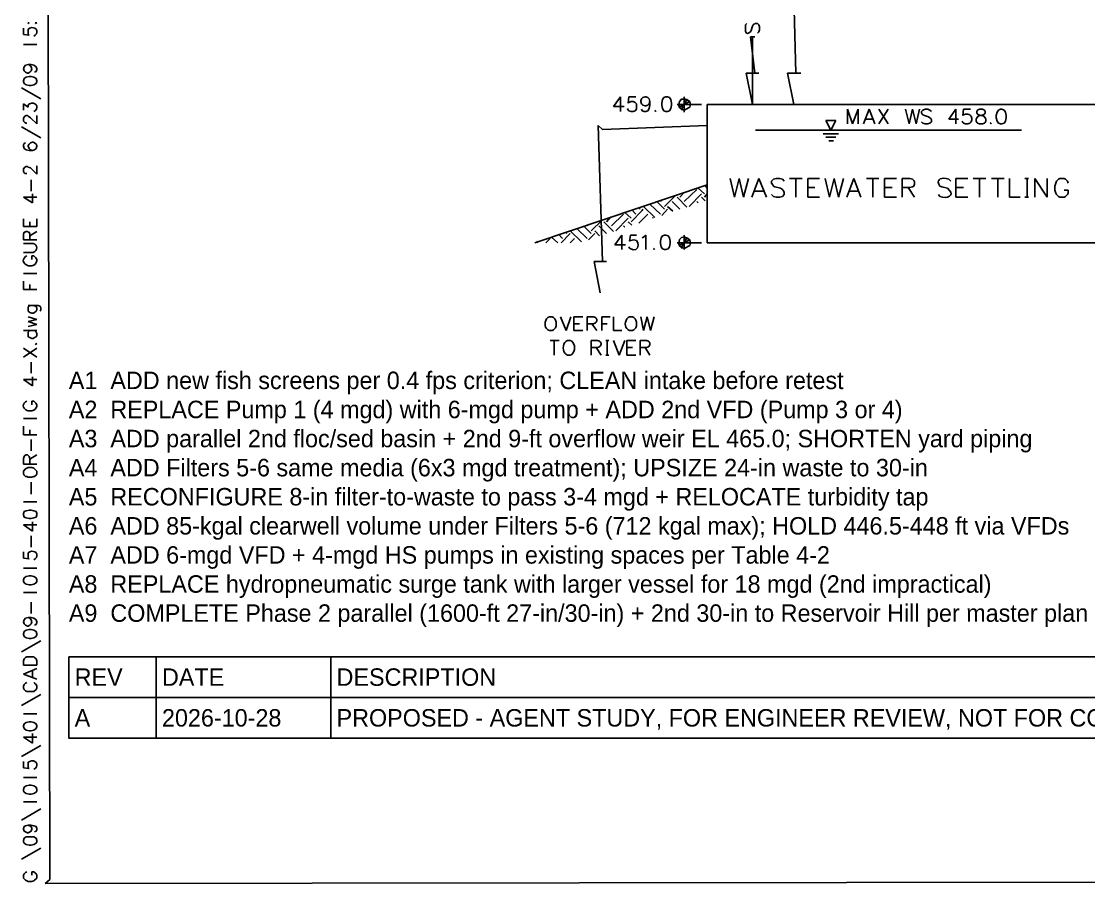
# Model space of a CAD drawing. Header units: metres. Extents: x 45 to 1207, y 17 to 801.
# Drawn here: x 44.9 to 411.6, y 17 to 313.4 of the extents above; entities that cross this region are included whole.
import ezdxf

# ---------------------------------------------------------------- set-up
doc = ezdxf.new("R2010")
doc.units = ezdxf.units.M
doc.layers.add('REV-AGENT', color=1, linetype='Continuous')

msp = doc.modelspace()

# ---------------------------------------------------------------- linework, layer by layer
for p, q in [((53.04, 774.48), (54.72, 18.48)), ((53.04, 774.48), (54.72, 18.48)), ((309.6, 350.16), (311.04, 295.68)), ((309.6, 350.16), (311.04, 295.68)), ((47.28, 312.96), (47.28, 312.72)), ((47.28, 312.72), (47.52, 312.96)), ((47.52, 312.96), (47.28, 312.96)), ((49.68, 312.96), (49.92, 312.72)), ((50.16, 312.96), (49.68, 312.96)), ((49.92, 312.72), (50.16, 312.96)), ((294.24, 312.72), (293.76, 312.24)), ((293.76, 312.24), (293.76, 311.52)), ((295.68, 310.32), (296.16, 311.76)), ((296.16, 311.76), (296.4, 312.24)), ((296.4, 312.24), (296.64, 312.48)), ((296.64, 312.48), (297.12, 312.72)), ((297.12, 312.72), (297.84, 312.72)), ((297.84, 312.72), (298.32, 312.24)), ((298.32, 312.24), (298.56, 311.52)), ((45.6, 311.04), (45.6, 308.88)), ((45.6, 308.88), (47.52, 308.64)), ((47.28, 310.8), (47.76, 311.04)), ((47.28, 308.88), (47.28, 310.8)), ((47.52, 308.64), (47.28, 308.88)), ((49.68, 308.64), (49.2, 308.4)), ((295.44, 309.84), (295.68, 310.32)), ((296.88, 295.68), (295.44, 308.16)), ((296.88, 295.68), (295.44, 308.16)), ((295.44, 308.16), (296.88, 308.16)), ((296.16, 284.88), (296.16, 308.16)), ((298.32, 309.84), (297.84, 309.36)), ((298.56, 310.56), (298.32, 309.84)), ((298.56, 311.52), (298.56, 310.56)), ((45.6, 305.52), (50.16, 305.52)), ((45.6, 297.12), (45.84, 297.84)), ((45.84, 296.4), (45.6, 297.12)), ((45.84, 297.84), (46.32, 298.32)), ((46.32, 298.32), (47.28, 298.56)), ((47.28, 298.56), (47.76, 298.32)), ((47.28, 298.56), (48.24, 298.56)), ((47.76, 298.32), (48.24, 297.84)), ((48.24, 298.56), (49.2, 298.32)), ((48.24, 297.84), (48.48, 297.12)), ((48.48, 297.12), (48.24, 296.4)), ((49.2, 298.32), (49.92, 297.84)), ((49.92, 297.84), (50.16, 297.12)), ((50.16, 297.12), (50.16, 296.88)), ((45.84, 293.76), (45.6, 293.04)), ((46.32, 295.92), (45.84, 296.4)), ((46.56, 294.24), (45.84, 293.76)), ((47.04, 295.68), (46.32, 295.92)), ((47.52, 294.48), (46.56, 294.24)), ((47.28, 295.68), (47.04, 295.68)), ((47.76, 295.92), (47.28, 295.68)), ((48.24, 294.48), (47.52, 294.48)), ((48.24, 296.4), (47.76, 295.92)), ((49.2, 294.24), (48.24, 294.48)), ((49.92, 293.76), (49.2, 294.24)), ((49.92, 296.16), (49.44, 295.92)), ((50.16, 296.88), (49.92, 296.16)), ((50.16, 293.04), (49.92, 293.76)), ((296.16, 284.88), (294, 295.68)), ((294, 295.68), (298.32, 295.68)), ((295.44, 295.68), (296.88, 295.68)), ((310.32, 284.88), (308.16, 295.68)), ((308.16, 295.68), (312.72, 295.68)), ((311.04, 295.68), (309.6, 295.68)), ((44.88, 290.64), (51.6, 286.8)), ((45.6, 293.04), (45.6, 292.8)), ((45.6, 292.8), (45.84, 292.08)), ((45.84, 292.08), (46.56, 291.6)), ((46.56, 291.6), (47.52, 291.36)), ((47.52, 291.36), (48.24, 291.36)), ((48.24, 291.36), (49.2, 291.6)), ((49.2, 291.6), (49.92, 292.08)), ((49.92, 292.08), (50.16, 292.8)), ((50.16, 292.8), (50.16, 293.04)), ((250.8, 287.52), (248.4, 284.16)), ((250.8, 287.52), (250.8, 282.48)), ((253.68, 287.52), (253.44, 285.36)), ((256.08, 287.52), (253.68, 287.52)), ((257.76, 286.08), (258, 286.8)), ((257.76, 285.84), (257.76, 286.08)), ((258, 286.8), (258.48, 287.28)), ((258.48, 287.28), (259.2, 287.52)), ((259.2, 287.52), (259.44, 287.52)), ((259.44, 287.52), (260.16, 287.28)), ((260.16, 287.28), (260.64, 286.8)), ((260.64, 286.8), (260.88, 285.84)), ((265.2, 286.56), (264.96, 285.36)), ((265.68, 287.28), (265.2, 286.56)), ((266.4, 287.52), (265.68, 287.28)), ((266.88, 287.52), (266.4, 287.52)), ((267.6, 287.28), (266.88, 287.52)), ((268.08, 286.56), (267.6, 287.28)), ((268.32, 285.36), (268.08, 286.56)), ((272.64, 282.24), (272.64, 287.52)), ((273.6, 286.56), (272.64, 286.8)), ((272.64, 286.8), (272.64, 284.88)), ((273.6, 286.56), (272.64, 284.88)), ((274.56, 285.84), (273.6, 286.56)), ((45.6, 282.96), (45.6, 285.12)), ((45.6, 285.12), (47.28, 283.92)), ((47.28, 284.64), (47.52, 285.12)), ((47.28, 283.92), (47.28, 284.64)), ((47.52, 285.12), (47.76, 285.12)), ((49.68, 282.72), (49.2, 282.48)), ((248.4, 284.16), (252, 284.16)), ((253.44, 282.96), (253.2, 283.44)), ((253.44, 285.36), (253.68, 285.6)), ((253.68, 282.72), (253.44, 282.96)), ((253.68, 285.6), (254.4, 285.84)), ((254.4, 282.48), (253.68, 282.72)), ((254.4, 285.84), (255.12, 285.84)), ((255.12, 282.48), (254.4, 282.48)), ((255.12, 285.84), (255.84, 285.6)), ((255.84, 282.72), (255.12, 282.48)), ((255.84, 285.6), (256.32, 285.12)), ((256.32, 283.2), (255.84, 282.72)), ((256.32, 285.12), (256.32, 283.2)), ((258, 285.12), (257.76, 285.84)), ((258.48, 284.64), (258, 285.12)), ((258.24, 282.72), (258, 283.2)), ((258.96, 282.48), (258.24, 282.72)), ((259.2, 284.4), (258.48, 284.64)), ((259.44, 282.48), (258.96, 282.48)), ((259.44, 284.4), (259.2, 284.4)), ((260.16, 284.64), (259.44, 284.4)), ((260.16, 282.72), (259.44, 282.48)), ((260.64, 285.12), (260.16, 284.64)), ((260.64, 283.44), (260.16, 282.72)), ((260.88, 285.84), (260.64, 285.12)), ((260.88, 284.64), (260.64, 283.44)), ((260.88, 285.84), (260.88, 284.64)), ((262.8, 282.96), (262.56, 282.72)), ((262.56, 282.72), (262.8, 282.48)), ((262.8, 282.48), (263.04, 282.72)), ((264.96, 285.36), (264.96, 284.64)), ((264.96, 284.64), (265.2, 283.44)), ((265.2, 283.44), (265.68, 282.72)), ((265.68, 282.72), (266.4, 282.48)), ((266.4, 282.48), (266.88, 282.48)), ((266.88, 282.48), (267.6, 282.72)), ((267.6, 282.72), (268.08, 283.44)), ((268.08, 283.44), (268.32, 284.64)), ((268.32, 284.64), (268.32, 285.36)), ((270.24, 284.88), (275.28, 284.88)), ((270.72, 284.88), (270.96, 283.92)), ((270.96, 283.92), (272.64, 284.88)), ((270.96, 283.92), (271.68, 283.2)), ((271.68, 283.2), (272.64, 284.88)), ((271.68, 283.2), (272.64, 282.96)), ((274.56, 285.84), (272.64, 284.88)), ((272.64, 284.88), (278.64, 284.88)), ((272.64, 282.96), (272.64, 284.88)), ((274.8, 284.88), (274.56, 285.84)), ((274.8, 284.88), (274.56, 285.84)), ((274.56, 283.92), (274.8, 284.88)), ((280.56, 284.88), (454.8, 284.88)), ((280.56, 237.36), (280.56, 284.88)), ((328.8, 278.16), (328.8, 283.2)), ((328.8, 283.2), (330.48, 278.16)), ((330.48, 278.16), (332.4, 283.2)), ((332.4, 283.2), (332.4, 278.16)), ((334.32, 278.16), (336.24, 283.2)), ((336.24, 283.2), (338.16, 278.16)), ((339.6, 278.16), (342.72, 283.2)), ((339.6, 283.2), (342.72, 278.16)), ((348.72, 283.2), (349.92, 278.16)), ((349.92, 278.16), (351.12, 283.2)), ((351.12, 283.2), (352.32, 278.16)), ((352.32, 278.16), (353.52, 283.2)), ((354.72, 282.96), (354.24, 282.48)), ((354.24, 282.48), (354.24, 282)), ((355.44, 283.2), (354.72, 282.96)), ((356.4, 283.2), (355.44, 283.2)), ((357.12, 282.96), (356.4, 283.2)), ((357.6, 282.48), (357.12, 282.96)), ((366, 283.2), (363.6, 279.84)), ((366, 283.2), (366, 278.16)), ((368.64, 283.2), (368.4, 281.04)), ((371.04, 283.2), (368.64, 283.2)), ((373.44, 282.96), (373.2, 282.48)), ((373.2, 282.48), (373.2, 282)), ((374.16, 283.2), (373.44, 282.96)), ((375.12, 283.2), (374.16, 283.2)), ((375.84, 282.96), (375.12, 283.2)), ((376.08, 282.48), (375.84, 282.96)), ((376.08, 282), (376.08, 282.48)), ((380.64, 282.96), (380.16, 282.24)), ((381.36, 283.2), (380.64, 282.96)), ((381.84, 283.2), (381.36, 283.2)), ((382.56, 282.96), (381.84, 283.2)), ((383.04, 282.24), (382.56, 282.96)), ((45.6, 280.08), (45.84, 280.56)), ((45.6, 279.12), (45.6, 280.08)), ((46.08, 278.64), (45.6, 279.12)), ((45.84, 280.56), (46.08, 280.8)), ((46.08, 280.8), (46.56, 281.04)), ((46.56, 281.04), (47.04, 281.04)), ((47.04, 281.04), (47.28, 280.8)), ((47.28, 280.8), (48, 280.32)), ((48, 280.32), (50.16, 278.16)), ((50.16, 278.16), (50.16, 281.04)), ((321.36, 279.36), (323.04, 276)), ((324.72, 279.36), (321.36, 279.36)), ((321.36, 279.36), (324.72, 279.36)), ((321.36, 279.36), (324.72, 279.36)), ((323.04, 276), (324.72, 279.36)), ((324.72, 279.36), (323.04, 276)), ((335.04, 279.84), (337.44, 279.84)), ((354.24, 282), (354.48, 281.52)), ((354.72, 278.4), (354.24, 278.88)), ((354.48, 281.52), (354.72, 281.28)), ((354.72, 281.28), (355.2, 281.04)), ((355.2, 281.04), (356.64, 280.56)), ((356.64, 280.56), (357.12, 280.32)), ((357.12, 280.32), (357.36, 280.08)), ((357.6, 278.88), (357.12, 278.4)), ((357.36, 280.08), (357.6, 279.6)), ((357.6, 279.6), (357.6, 278.88)), ((363.6, 279.84), (366.96, 279.84)), ((368.4, 278.64), (368.16, 279.12)), ((368.4, 281.04), (368.64, 281.28)), ((368.64, 281.28), (369.36, 281.52)), ((369.36, 281.52), (370.08, 281.52)), ((370.08, 281.52), (370.8, 281.28)), ((370.8, 281.28), (371.28, 280.8)), ((371.28, 278.88), (370.8, 278.4)), ((371.28, 280.8), (371.52, 280.08)), ((371.52, 279.6), (371.28, 278.88)), ((371.52, 280.08), (371.52, 279.6)), ((372.96, 279.84), (373.2, 280.32)), ((372.96, 279.12), (372.96, 279.84)), ((373.2, 278.64), (372.96, 279.12)), ((373.2, 282), (373.44, 281.52)), ((373.2, 280.32), (373.68, 280.8)), ((373.44, 281.52), (373.92, 281.28)), ((373.68, 280.8), (374.4, 281.04)), ((373.92, 281.28), (374.88, 281.04)), ((374.4, 281.04), (375.36, 281.28)), ((374.88, 281.04), (375.6, 280.8)), ((375.36, 281.28), (375.84, 281.52)), ((375.6, 280.8), (376.08, 280.32)), ((375.84, 281.52), (376.08, 282)), ((376.08, 280.32), (376.32, 279.84)), ((376.32, 279.12), (376.08, 278.64)), ((376.32, 279.84), (376.32, 279.12)), ((380.16, 282.24), (379.92, 281.04)), ((379.92, 281.04), (379.92, 280.32)), ((379.92, 280.32), (380.16, 279.12)), ((380.16, 279.12), (380.64, 278.4)), ((382.56, 278.4), (383.04, 279.12)), ((383.28, 281.04), (383.04, 282.24)), ((383.04, 279.12), (383.28, 280.32)), ((383.28, 280.32), (383.28, 281.04)), ((44.88, 277.2), (51.6, 273.36)), ((46.56, 278.4), (46.08, 278.64)), ((46.8, 278.4), (46.56, 278.4)), ((244.56, 230.88), (243.12, 277.68)), ((244.56, 230.88), (243.12, 277.68)), ((243.12, 277.68), (244.56, 276.24)), ((243.12, 277.68), (244.56, 276.24)), ((244.56, 276.24), (280.56, 277.68)), ((244.56, 276.24), (280.56, 277.68)), ((280.56, 277.68), (280.56, 276.24)), ((388.56, 276), (297.12, 276)), ((355.44, 278.16), (354.72, 278.4)), ((356.4, 278.16), (355.44, 278.16)), ((357.12, 278.4), (356.4, 278.16)), ((368.64, 278.4), (368.4, 278.64)), ((369.36, 278.16), (368.64, 278.4)), ((370.08, 278.16), (369.36, 278.16)), ((370.8, 278.4), (370.08, 278.16)), ((373.44, 278.4), (373.2, 278.64)), ((374.16, 278.16), (373.44, 278.4)), ((375.12, 278.16), (374.16, 278.16)), ((375.84, 278.4), (375.12, 278.16)), ((376.08, 278.64), (375.84, 278.4)), ((378, 278.64), (377.76, 278.4)), ((377.76, 278.4), (378, 278.16)), ((378, 278.16), (378.24, 278.4)), ((380.64, 278.4), (381.36, 278.16)), ((381.36, 278.16), (381.84, 278.16)), ((381.84, 278.16), (382.56, 278.4)), ((45.84, 271.44), (45.6, 270.96)), ((46.32, 271.68), (45.84, 271.44)), ((48, 271.68), (47.52, 271.2)), ((48.72, 271.92), (48, 271.68)), ((48.96, 271.92), (48.72, 271.92)), ((49.44, 271.68), (48.96, 271.92)), ((49.92, 271.2), (49.44, 271.68)), ((325.68, 274.8), (320.4, 274.8)), ((324.72, 273.6), (321.36, 273.6)), ((324, 272.4), (322.32, 272.4)), ((45.6, 270.96), (45.6, 270.48)), ((45.6, 270.48), (45.84, 269.76)), ((45.84, 269.76), (46.56, 269.28)), ((46.56, 269.28), (47.52, 269.04)), ((47.52, 271.2), (47.28, 270.72)), ((47.28, 270.72), (47.28, 270.48)), ((47.28, 270.48), (47.52, 269.76)), ((47.52, 269.76), (48, 269.28)), ((47.52, 269.04), (48.72, 269.04)), ((48, 269.28), (48.72, 269.04)), ((48.72, 269.04), (49.44, 269.28)), ((49.44, 269.28), (49.92, 269.76)), ((50.16, 270.72), (49.92, 271.2)), ((49.92, 269.76), (50.16, 270.48)), ((50.16, 270.48), (50.16, 270.72)), ((45.6, 262.8), (46.08, 263.28)), ((45.6, 261.84), (45.6, 262.8)), ((45.84, 261.36), (45.6, 261.84)), ((46.08, 261.12), (45.84, 261.36)), ((46.08, 263.28), (46.56, 263.52)), ((46.8, 261.12), (46.08, 261.12)), ((46.56, 263.52), (47.04, 263.52)), ((47.04, 263.52), (47.28, 263.28)), ((47.28, 263.28), (48, 263.04)), ((48, 263.04), (50.16, 260.88)), ((50.16, 260.88), (50.16, 263.76)), ((48.24, 255.12), (48.24, 258.96)), ((280.56, 257.28), (221.28, 237.36)), ((280.56, 256.08), (279.84, 257.04)), ((288.48, 259.44), (289.92, 252.96)), ((289.92, 252.96), (291.6, 259.44)), ((291.6, 259.44), (293.04, 252.96)), ((293.04, 252.96), (294.72, 259.44)), ((295.92, 252.96), (298.32, 259.44)), ((298.32, 259.44), (300.96, 252.96)), ((303.36, 259.2), (302.64, 258.48)), ((302.64, 258.48), (302.64, 257.76)), ((302.64, 257.76), (303.12, 257.28)), ((303.12, 257.28), (303.36, 256.8)), ((304.32, 259.44), (303.36, 259.2)), ((303.36, 256.8), (303.84, 256.56)), ((305.52, 259.44), (304.32, 259.44)), ((306.48, 259.2), (305.52, 259.44)), ((306.96, 258.48), (306.48, 259.2)), ((308.88, 259.44), (313.2, 259.44)), ((311.04, 259.44), (311.04, 252.96)), ((315.12, 252.96), (315.12, 259.44)), ((315.12, 259.44), (319.2, 259.44)), ((321.12, 259.44), (322.56, 252.96)), ((322.56, 252.96), (324.24, 259.44)), ((324.24, 259.44), (325.68, 252.96)), ((325.68, 252.96), (327.36, 259.44)), ((328.56, 252.96), (330.96, 259.44)), ((330.96, 259.44), (333.36, 252.96)), ((335.28, 259.44), (339.6, 259.44)), ((337.44, 259.44), (337.44, 252.96)), ((341.52, 252.96), (341.52, 259.44)), ((341.52, 259.44), (345.6, 259.44)), ((347.52, 252.96), (347.52, 259.44)), ((347.52, 259.44), (350.16, 259.44)), ((350.16, 259.44), (351.12, 259.2)), ((351.12, 259.2), (351.6, 258.72)), ((351.6, 256.8), (351.12, 256.56)), ((351.6, 258.72), (351.84, 258.24)), ((351.84, 257.52), (351.6, 256.8)), ((351.84, 258.24), (351.84, 257.52)), ((360.48, 256.8), (361.2, 256.56)), ((363.6, 259.2), (362.64, 259.44)), ((364.32, 258.48), (363.6, 259.2)), ((366, 252.96), (366, 259.44)), ((366, 259.44), (370.08, 259.44)), ((372, 259.44), (376.32, 259.44)), ((374.16, 259.44), (374.16, 252.96)), ((378.24, 259.44), (382.56, 259.44)), ((380.4, 259.44), (380.4, 252.96)), ((384.48, 259.44), (384.48, 252.96)), ((389.76, 259.44), (390.96, 259.44)), ((390.48, 252.96), (390.48, 259.44)), ((393.12, 252.96), (393.12, 259.44)), ((393.12, 259.44), (397.44, 252.96)), ((397.44, 252.96), (397.44, 259.44)), ((400.32, 257.76), (400.08, 256.8)), ((400.08, 256.8), (400.08, 255.36)), ((400.56, 258.48), (400.32, 257.76)), ((401.28, 259.2), (400.56, 258.48)), ((401.76, 259.44), (401.28, 259.2)), ((403.2, 259.44), (401.76, 259.44)), ((403.68, 259.2), (403.2, 259.44)), ((404.4, 258.48), (403.68, 259.2)), ((404.64, 257.76), (404.4, 258.48)), ((48.72, 251.04), (48.72, 254.16)), ((265.92, 249.84), (269.52, 253.44)), ((271.2, 252.96), (272.64, 254.64)), ((272.64, 251.52), (276.96, 255.6)), ((274.32, 249.84), (278.64, 254.16)), ((279.6, 254.16), (277.44, 256.08)), ((279.6, 252.96), (280.56, 254.16)), ((296.88, 255.12), (300, 255.12)), ((303.36, 253.2), (302.64, 253.92)), ((304.32, 252.96), (303.36, 253.2)), ((303.84, 256.56), (305.76, 256.08)), ((306.48, 253.2), (305.52, 252.96)), ((305.76, 256.08), (306.48, 255.6)), ((306.48, 255.6), (306.72, 255.36)), ((306.96, 253.92), (306.48, 253.2)), ((306.72, 255.36), (306.96, 254.64)), ((306.96, 254.64), (306.96, 253.92)), ((315.12, 256.32), (317.52, 256.32)), ((329.52, 255.12), (332.64, 255.12)), ((341.52, 256.32), (344.16, 256.32)), ((350.16, 256.32), (347.52, 256.32)), ((349.68, 256.32), (351.84, 252.96)), ((351.12, 256.56), (350.16, 256.32)), ((360.48, 253.2), (360, 253.92)), ((361.44, 252.96), (360.48, 253.2)), ((361.2, 256.56), (363.12, 256.08)), ((366, 256.32), (368.64, 256.32)), ((400.08, 255.36), (400.32, 254.4)), ((400.32, 254.4), (400.56, 253.92)), ((400.56, 253.92), (401.28, 253.2)), ((401.28, 253.2), (401.76, 252.96)), ((404.64, 255.36), (403.2, 255.36)), ((403.2, 252.96), (403.68, 253.2)), ((403.68, 253.2), (404.4, 253.92)), ((404.4, 253.92), (404.64, 254.4)), ((404.64, 254.4), (404.64, 255.36)), ((45.6, 252.96), (48.72, 251.04)), ((45.6, 252.96), (50.16, 252.96)), ((262.56, 246), (258.72, 249.84)), ((264.48, 247.2), (260.88, 250.56)), ((265.92, 248.88), (263.28, 251.52)), ((264.48, 251.52), (264.72, 252)), ((268.8, 248.16), (266.88, 249.84)), ((271.2, 248.88), (268.56, 251.52)), ((273.6, 249.6), (270.24, 252.96)), ((277.44, 251.04), (276.96, 251.52)), ((279.84, 251.76), (278.64, 252.96)), ((305.52, 252.96), (304.32, 252.96)), ((315.12, 252.96), (319.2, 252.96)), ((341.52, 252.96), (345.6, 252.96)), ((366, 252.96), (370.08, 252.96)), ((384.48, 252.96), (388.08, 252.96)), ((389.76, 252.96), (390.96, 252.96)), ((401.76, 252.96), (403.2, 252.96)), ((246, 244.56), (247.44, 246.24)), ((247.68, 243.12), (251.76, 247.2)), ((249.12, 241.44), (253.44, 245.76)), ((254.4, 245.76), (252.24, 247.68)), ((254.4, 244.56), (258.24, 248.4)), ((256.08, 247.2), (254.64, 248.64)), ((257.52, 248.88), (257.04, 249.36)), ((257.04, 244.08), (260.16, 247.2)), ((258.24, 248.4), (258.48, 248.88)), ((261.84, 245.76), (261.84, 246)), ((264.96, 246.72), (266.88, 248.88)), ((45.6, 242.88), (45.6, 245.52)), ((50.16, 242.88), (45.6, 242.88)), ((47.76, 242.88), (47.76, 244.56)), ((50.16, 242.88), (50.16, 245.52)), ((239.28, 238.8), (235.92, 242.16)), ((240.72, 240.48), (238.08, 243.12)), ((239.28, 243.12), (239.76, 243.6)), ((240.72, 241.44), (244.32, 245.04)), ((246, 240.48), (243.36, 243.12)), ((248.4, 241.2), (245.04, 244.56)), ((252.24, 242.64), (251.76, 243.12)), ((254.64, 243.36), (253.44, 244.56)), ((45.6, 240.24), (45.84, 240.96)), ((45.6, 238.32), (45.6, 240.24)), ((45.84, 240.96), (46.08, 240.96)), ((46.08, 240.96), (46.56, 241.2)), ((46.56, 241.2), (47.04, 241.2)), ((47.04, 241.2), (47.28, 240.96)), ((47.28, 240.96), (47.52, 240.96)), ((47.52, 240.96), (47.76, 240.24)), ((47.76, 239.76), (50.16, 241.2)), ((47.76, 240.24), (47.76, 238.32)), ((225.12, 237.36), (226.56, 238.8)), ((229.2, 237.36), (227.04, 239.28)), ((230.88, 238.8), (229.44, 240.24)), ((230.4, 237.36), (233.52, 240.48)), ((232.32, 240.48), (231.84, 240.96)), ((237.36, 237.6), (233.52, 241.44)), ((233.52, 237.36), (234.96, 238.8)), ((239.76, 238.32), (241.92, 240.48)), ((243.6, 239.76), (241.92, 241.44)), ((251.28, 240), (248.88, 236.64)), ((251.28, 240), (251.28, 234.96)), ((254.16, 240), (253.92, 237.84)), ((256.32, 240), (254.16, 240)), ((258.24, 239.04), (258.72, 239.28)), ((258.72, 239.28), (259.44, 240)), ((259.44, 240), (259.44, 234.96)), ((264.72, 239.04), (264.48, 237.84)), ((265.2, 239.76), (264.72, 239.04)), ((265.92, 240), (265.2, 239.76)), ((266.4, 240), (265.92, 240)), ((267.12, 239.76), (266.4, 240)), ((267.6, 239.04), (267.12, 239.76)), ((267.84, 237.84), (267.6, 239.04)), ((272.64, 234.96), (272.64, 240)), ((273.6, 239.04), (272.64, 239.28)), ((272.64, 239.28), (272.64, 237.36)), ((273.6, 239.04), (272.64, 237.36)), ((274.56, 238.32), (273.6, 239.04)), ((50.16, 238.32), (45.6, 238.32)), ((48.96, 237.12), (45.6, 237.12)), ((222, 237.36), (222.24, 237.84)), ((248.88, 236.64), (252.48, 236.64)), ((253.92, 235.44), (253.68, 235.92)), ((253.92, 237.84), (254.16, 238.08)), ((262.32, 235.44), (262.08, 235.2)), ((262.08, 235.2), (262.32, 234.96)), ((262.32, 234.96), (262.56, 235.2)), ((264.48, 237.84), (264.48, 237.12)), ((264.48, 237.12), (264.72, 235.92)), ((264.72, 235.92), (265.2, 235.2)), ((265.2, 235.2), (265.92, 234.96)), ((265.92, 234.96), (266.4, 234.96)), ((266.4, 234.96), (267.12, 235.2)), ((267.12, 235.2), (267.6, 235.92)), ((267.6, 235.92), (267.84, 237.12)), ((267.84, 237.12), (267.84, 237.84)), ((270.24, 237.36), (275.28, 237.36)), ((270.72, 237.36), (270.96, 236.4)), ((270.96, 236.4), (272.64, 237.36)), ((270.96, 236.4), (271.68, 235.68)), ((271.68, 235.68), (272.64, 237.36)), ((271.68, 235.68), (272.64, 235.44)), ((274.56, 238.32), (272.64, 237.36)), ((272.64, 235.44), (272.64, 237.36)), ((272.64, 237.36), (278.64, 237.36)), ((274.8, 237.36), (274.56, 238.32)), ((274.8, 237.36), (274.56, 238.32)), ((274.56, 236.4), (274.8, 237.36)), ((428.88, 237.36), (280.56, 237.36)), ((45.6, 234), (48.96, 234)), ((46.32, 232.56), (45.84, 232.08)), ((46.8, 232.8), (46.32, 232.56)), ((49.2, 232.8), (48.48, 232.8)), ((48.48, 232.8), (48.48, 231.6)), ((49.44, 232.56), (49.2, 232.8)), ((47.28, 229.44), (48.48, 229.44)), ((48.48, 229.44), (49.2, 229.68)), ((243.84, 220.08), (241.68, 230.88)), ((241.68, 230.88), (246, 230.88)), ((243.12, 230.88), (244.56, 230.88)), ((45.6, 226.8), (50.16, 226.8)), ((45.6, 221.28), (45.6, 224.16)), ((50.16, 221.28), (45.6, 221.28)), ((47.76, 221.28), (47.76, 222.96)), ((47.28, 215.76), (50.64, 215.76)), ((47.76, 215.76), (47.28, 215.28)), ((47.28, 215.28), (47.28, 213.84)), ((47.28, 213.84), (47.76, 213.36)), ((47.76, 213.36), (48.48, 213.12)), ((48.48, 213.12), (48.96, 213.12)), ((48.96, 213.12), (49.44, 213.36)), ((50.16, 215.04), (49.44, 215.76)), ((49.44, 213.36), (49.92, 213.84)), ((49.92, 213.84), (50.16, 214.32)), ((50.16, 214.32), (50.16, 215.04)), ((50.64, 215.76), (51.36, 215.52)), ((51.36, 215.52), (51.36, 215.28)), ((51.36, 215.28), (51.6, 215.04)), ((51.6, 214.32), (51.36, 213.84)), ((51.6, 215.04), (51.6, 214.32)), ((50.16, 210.96), (47.28, 211.92)), ((47.28, 210.24), (50.16, 210.96)), ((50.16, 209.28), (47.28, 210.24)), ((47.28, 208.56), (50.16, 209.28)), ((225.84, 211.68), (225.36, 211.2)), ((226.32, 211.92), (225.84, 211.68)), ((227.28, 211.92), (226.32, 211.92)), ((227.76, 211.68), (227.28, 211.92)), ((228.24, 211.2), (227.76, 211.68)), ((228.48, 210.72), (228.24, 211.2)), ((228.72, 210), (228.48, 210.72)), ((228.72, 208.8), (228.72, 210)), ((230.16, 211.92), (232.08, 207.12)), ((232.08, 207.12), (233.76, 211.92)), ((234.72, 207.12), (234.72, 211.92)), ((234.72, 211.92), (237.84, 211.92)), ((234.72, 209.52), (236.64, 209.52)), ((239.28, 207.12), (239.28, 211.92)), ((239.28, 211.92), (241.44, 211.92)), ((241.44, 209.52), (239.28, 209.52)), ((240.96, 209.52), (242.64, 207.12)), ((241.44, 211.92), (242.16, 211.68)), ((242.16, 209.76), (241.44, 209.52)), ((242.16, 211.68), (242.4, 211.44)), ((242.4, 210), (242.16, 209.76)), ((242.4, 211.44), (242.64, 210.96)), ((242.64, 210.48), (242.4, 210)), ((242.64, 210.96), (242.64, 210.48)), ((244.32, 207.12), (244.32, 211.92)), ((244.32, 211.92), (247.2, 211.92)), ((244.32, 209.52), (246.24, 209.52)), ((248.4, 211.92), (248.4, 207.12)), ((253.44, 211.68), (252.96, 211.2)), ((253.92, 211.92), (253.44, 211.68)), ((254.88, 211.92), (253.92, 211.92)), ((255.36, 211.68), (254.88, 211.92)), ((255.84, 211.2), (255.36, 211.68)), ((256.08, 210.72), (255.84, 211.2)), ((256.32, 210), (256.08, 210.72)), ((256.32, 208.8), (256.32, 210)), ((257.76, 211.92), (258.72, 207.12)), ((258.72, 207.12), (259.92, 211.92)), ((259.92, 211.92), (261.12, 207.12)), ((261.12, 207.12), (262.32, 211.92)), ((45.6, 207.12), (50.16, 207.12)), ((47.76, 207.12), (47.28, 206.64)), ((47.28, 206.64), (47.28, 204.96)), ((49.92, 206.64), (49.44, 207.12)), ((50.16, 206.16), (49.92, 206.64)), ((49.92, 204.96), (50.16, 205.44)), ((50.16, 205.44), (50.16, 206.16)), ((226.32, 207.12), (227.28, 207.12)), ((227.28, 207.12), (227.76, 207.36)), ((227.76, 207.36), (228.48, 208.08)), ((228.48, 208.08), (228.72, 208.8)), ((234.72, 207.12), (237.84, 207.12)), ((248.4, 207.12), (251.28, 207.12)), ((253.92, 207.12), (254.88, 207.12)), ((254.88, 207.12), (255.36, 207.36)), ((255.36, 207.36), (256.08, 208.08)), ((256.08, 208.08), (256.32, 208.8)), ((47.28, 204.96), (47.76, 204.72)), ((47.76, 204.72), (48.48, 204.48)), ((48.48, 204.48), (48.96, 204.48)), ((48.96, 204.48), (49.44, 204.72)), ((49.44, 204.72), (49.92, 204.96)), ((49.68, 202.56), (49.92, 202.32)), ((50.16, 202.56), (49.92, 202.8)), ((49.92, 202.32), (50.16, 202.56)), ((226.56, 203.76), (229.68, 203.76)), ((228, 203.76), (228, 198.72)), ((232.08, 203.52), (231.6, 203.04)), ((232.56, 203.76), (232.08, 203.52)), ((233.52, 203.76), (232.56, 203.76)), ((234, 203.52), (233.52, 203.76)), ((240.72, 198.72), (240.72, 203.76)), ((240.72, 203.76), (242.88, 203.76)), ((242.88, 203.76), (243.6, 203.52)), ((243.6, 203.52), (243.84, 203.28)), ((243.84, 201.84), (243.6, 201.6)), ((243.84, 203.28), (244.08, 202.8)), ((244.08, 202.32), (243.84, 201.84)), ((244.08, 202.8), (244.08, 202.32)), ((245.76, 203.76), (246.72, 203.76)), ((246.24, 198.72), (246.24, 203.76)), ((248.4, 203.76), (250.32, 198.72)), ((250.32, 198.72), (252.24, 203.76)), ((252.96, 198.72), (252.96, 203.76)), ((252.96, 203.76), (256.08, 203.76)), ((257.52, 198.72), (257.52, 203.76)), ((257.52, 203.76), (259.68, 203.76)), ((259.68, 203.76), (260.4, 203.52)), ((260.4, 203.52), (260.64, 203.28)), ((260.64, 201.84), (260.4, 201.6)), ((260.64, 203.28), (260.88, 202.8)), ((260.88, 202.32), (260.64, 201.84)), ((260.88, 202.8), (260.88, 202.32)), ((50.16, 198), (45.6, 201.12)), ((45.6, 198), (50.16, 201.12)), ((232.56, 198.72), (233.52, 198.72)), ((233.52, 198.72), (234, 198.96)), ((242.88, 201.36), (240.72, 201.36)), ((242.4, 201.36), (244.08, 198.72)), ((243.6, 201.6), (242.88, 201.36)), ((245.76, 198.72), (246.72, 198.72)), ((252.96, 201.36), (254.88, 201.36)), ((252.96, 198.72), (256.08, 198.72)), ((259.68, 201.36), (257.52, 201.36)), ((259.2, 201.36), (260.88, 198.72)), ((260.4, 201.6), (259.68, 201.36)), ((48.24, 192.48), (48.24, 196.32)), ((48.72, 188.16), (48.72, 191.28)), ((45.6, 190.32), (48.72, 188.16)), ((45.6, 190.32), (50.16, 190.32)), ((46.32, 182.64), (45.84, 182.16)), ((46.8, 182.88), (46.32, 182.64)), ((49.2, 182.88), (48.48, 182.88)), ((48.48, 182.88), (48.48, 181.68)), ((48.48, 179.52), (49.2, 179.76)), ((49.44, 182.64), (49.2, 182.88)), ((45.6, 176.88), (50.16, 176.88)), ((47.28, 179.52), (48.48, 179.52)), ((45.6, 171.36), (45.6, 174.24)), ((47.76, 171.36), (47.76, 173.04)), ((50.16, 171.36), (45.6, 171.36)), ((48.24, 165.84), (48.24, 169.68)), ((45.6, 163.2), (45.84, 163.92)), ((45.6, 161.28), (45.6, 163.2)), ((45.84, 163.92), (46.08, 164.16)), ((46.08, 164.16), (46.56, 164.4)), ((46.56, 164.4), (47.04, 164.4)), ((47.04, 164.4), (47.52, 163.92)), ((47.52, 163.92), (47.76, 163.2)), ((47.76, 162.96), (50.16, 164.4)), ((47.76, 163.2), (47.76, 161.28)), ((50.16, 161.28), (45.6, 161.28)), ((46.32, 159.6), (45.6, 158.88)), ((45.6, 158.88), (45.6, 157.92)), ((45.6, 157.92), (45.84, 157.44)), ((47.28, 160.08), (46.32, 159.6)), ((48.48, 160.08), (47.28, 160.08)), ((49.2, 159.84), (48.48, 160.08)), ((50.16, 158.88), (49.2, 159.84)), ((49.92, 157.44), (50.16, 157.92)), ((50.16, 157.92), (50.16, 158.88)), ((45.84, 157.44), (46.32, 156.96)), ((46.32, 156.96), (46.8, 156.96)), ((46.8, 156.96), (47.28, 156.72)), ((47.28, 156.72), (48.48, 156.72)), ((48.24, 150.96), (48.24, 155.04)), ((48.48, 156.72), (49.2, 156.96)), ((49.2, 156.96), (49.44, 156.96)), ((49.44, 156.96), (49.92, 157.44)), ((45.6, 148.32), (50.16, 148.32)), ((45.84, 144.96), (45.6, 144.24)), ((45.6, 144.24), (45.6, 143.76)), ((45.6, 143.76), (45.84, 143.04)), ((46.56, 145.2), (45.84, 144.96)), ((45.84, 143.04), (46.56, 142.8)), ((47.52, 145.44), (46.56, 145.2)), ((48.24, 145.44), (47.52, 145.44)), ((49.2, 145.2), (48.24, 145.44)), ((49.92, 144.96), (49.2, 145.2)), ((49.2, 142.8), (49.92, 143.04)), ((50.16, 144.24), (49.92, 144.96)), ((49.92, 143.04), (50.16, 143.76)), ((50.16, 143.76), (50.16, 144.24)), ((45.6, 140.4), (48.72, 138.24)), ((45.6, 140.4), (50.16, 140.4)), ((46.56, 142.8), (47.52, 142.56)), ((47.52, 142.56), (48.24, 142.56)), ((48.24, 142.56), (49.2, 142.8)), ((48.72, 138.24), (48.72, 141.36)), ((48.24, 132.72), (48.24, 136.56)), ((45.6, 131.04), (45.6, 128.88)), ((45.6, 128.88), (47.52, 128.64)), ((47.28, 130.8), (47.76, 131.04)), ((47.28, 128.88), (47.28, 130.8)), ((47.52, 128.64), (47.28, 128.88)), ((49.68, 128.64), (49.2, 128.4)), ((45.6, 125.52), (50.16, 125.52)), ((45.84, 122.16), (45.6, 121.44)), ((45.6, 121.44), (45.6, 120.96)), ((46.56, 122.64), (45.84, 122.16)), ((47.52, 122.88), (46.56, 122.64)), ((48.24, 122.88), (47.52, 122.88)), ((49.2, 122.64), (48.24, 122.88)), ((49.92, 122.16), (49.2, 122.64)), ((50.16, 121.44), (49.92, 122.16)), ((50.16, 120.96), (50.16, 121.44)), ((45.6, 120.96), (45.84, 120.48)), ((45.84, 120.48), (46.56, 120)), ((46.56, 120), (47.52, 119.76)), ((47.52, 119.76), (48.24, 119.76)), ((48.24, 119.76), (49.2, 120)), ((49.2, 120), (49.92, 120.48)), ((49.92, 120.48), (50.16, 120.96)), ((45.6, 117.12), (50.16, 117.12)), ((48.24, 109.92), (48.24, 113.76)), ((45.6, 107.04), (45.84, 107.76)), ((45.84, 106.32), (45.6, 107.04)), ((45.84, 107.76), (46.32, 108.24)), ((46.32, 108.24), (47.28, 108.48)), ((47.28, 108.48), (47.76, 108.24)), ((47.28, 108.48), (48.24, 108.48)), ((47.76, 108.24), (48.24, 107.76)), ((48.24, 108.48), (49.2, 108.24)), ((48.24, 107.76), (48.48, 107.04)), ((48.48, 107.04), (48.24, 106.32)), ((49.2, 108.24), (49.92, 107.76)), ((49.92, 107.76), (50.16, 107.04)), ((50.16, 106.8), (49.92, 106.08)), ((50.16, 107.04), (50.16, 106.8)), ((45.84, 103.68), (45.6, 102.96)), ((45.6, 102.96), (45.6, 102.72)), ((45.6, 102.72), (45.84, 102)), ((46.32, 105.84), (45.84, 106.32)), ((46.56, 104.16), (45.84, 103.68)), ((47.04, 105.6), (46.32, 105.84)), ((47.52, 104.4), (46.56, 104.16)), ((47.28, 105.6), (47.04, 105.6)), ((47.76, 105.84), (47.28, 105.6)), ((48.24, 104.4), (47.52, 104.4)), ((48.24, 106.32), (47.76, 105.84)), ((49.2, 104.16), (48.24, 104.4)), ((49.92, 103.68), (49.2, 104.16)), ((49.92, 106.08), (49.44, 105.84)), ((50.16, 102.96), (49.92, 103.68)), ((49.92, 102), (50.16, 102.72)), ((50.16, 102.72), (50.16, 102.96)), ((44.88, 96.72), (51.6, 100.56)), ((45.84, 102), (46.56, 101.52)), ((46.56, 101.52), (47.52, 101.28)), ((47.52, 101.28), (48.24, 101.28)), ((48.24, 101.28), (49.2, 101.52)), ((49.2, 101.52), (49.92, 102)), ((45.6, 93.6), (45.84, 94.32)), ((45.6, 92.16), (45.6, 93.6)), ((50.16, 92.16), (45.6, 92.16)), ((45.84, 94.32), (46.32, 94.8)), ((46.32, 94.8), (46.8, 95.04)), ((46.8, 95.04), (49.2, 95.04)), ((49.2, 95.04), (49.44, 94.8)), ((49.44, 94.8), (49.92, 94.32)), ((49.92, 94.32), (50.16, 93.6)), ((50.16, 93.6), (50.16, 92.16)), ((45.6, 89.04), (50.16, 90.96)), ((50.16, 87.36), (45.6, 89.04)), ((48.72, 88.08), (48.72, 90.24)), ((45.84, 85.44), (45.6, 84.96)), ((45.6, 84.96), (45.6, 84.24)), ((46.32, 85.92), (45.84, 85.44)), ((46.8, 86.16), (46.32, 85.92)), ((49.44, 85.92), (49.2, 86.16)), ((49.92, 85.44), (49.44, 85.92)), ((50.16, 84.96), (49.92, 85.44)), ((50.16, 84.24), (50.16, 84.96)), ((44.88, 78.24), (51.6, 82.08)), ((45.6, 84.24), (45.84, 83.76)), ((45.84, 83.76), (46.32, 83.28)), ((46.32, 83.28), (46.8, 83.04)), ((46.8, 83.04), (49.2, 83.04)), ((49.2, 83.04), (49.92, 83.76)), ((49.92, 83.76), (50.16, 84.24)), ((45.6, 75.36), (50.16, 75.36)), ((45.84, 72), (45.6, 71.28)), ((45.6, 71.28), (45.6, 71.04)), ((45.6, 71.04), (45.84, 70.32)), ((46.56, 72.48), (45.84, 72)), ((45.84, 70.32), (46.56, 69.84)), ((47.52, 72.72), (46.56, 72.48)), ((46.56, 69.84), (47.52, 69.6)), ((48.24, 72.72), (47.52, 72.72)), ((49.2, 72.48), (48.24, 72.72)), ((48.24, 69.6), (49.2, 69.84)), ((49.92, 72), (49.2, 72.48)), ((49.2, 69.84), (49.92, 70.32)), ((50.16, 71.28), (49.92, 72)), ((49.92, 70.32), (50.16, 71.04)), ((50.16, 71.04), (50.16, 71.28)), ((45.6, 67.44), (48.72, 65.28)), ((45.6, 67.44), (50.16, 67.44)), ((47.52, 69.6), (48.24, 69.6)), ((48.72, 65.28), (48.72, 68.64)), ((44.88, 60.72), (51.6, 64.56)), ((45.6, 59.04), (45.6, 56.88)), ((47.28, 58.8), (47.76, 59.04)), ((47.28, 56.88), (47.28, 58.8)), ((45.6, 56.88), (47.52, 56.64)), ((47.52, 56.64), (47.28, 56.88)), ((49.68, 56.64), (49.2, 56.4)), ((45.6, 53.52), (50.16, 53.52)), ((45.84, 50.16), (45.6, 49.44)), ((45.6, 49.44), (45.6, 48.96)), ((45.6, 48.96), (45.84, 48.48)), ((46.56, 50.64), (45.84, 50.16)), ((45.84, 48.48), (46.56, 48)), ((47.52, 50.88), (46.56, 50.64)), ((46.56, 48), (47.52, 47.76)), ((48.24, 50.88), (47.52, 50.88)), ((47.52, 47.76), (48.24, 47.76)), ((49.2, 50.64), (48.24, 50.88)), ((48.24, 47.76), (49.2, 48)), ((49.92, 50.16), (49.2, 50.64)), ((49.2, 48), (49.92, 48.48)), ((50.16, 49.44), (49.92, 50.16)), ((49.92, 48.48), (50.16, 48.96)), ((50.16, 48.96), (50.16, 49.44)), ((45.6, 45.12), (50.16, 45.12)), ((44.88, 38.88), (51.6, 42.72)), ((45.6, 36), (45.84, 36.72)), ((45.84, 36.72), (46.32, 36.96)), ((46.32, 36.96), (47.28, 37.2)), ((47.28, 37.2), (48.24, 36.72)), ((47.28, 37.2), (48.24, 37.2)), ((48.24, 37.2), (49.2, 36.96)), ((48.24, 36.72), (48.48, 36)), ((49.2, 36.96), (49.92, 36.72)), ((49.92, 36.72), (50.16, 36)), ((45.6, 35.76), (45.6, 36)), ((45.84, 35.04), (45.6, 35.76)), ((46.32, 34.8), (45.84, 35.04)), ((46.56, 33.12), (45.84, 32.64)), ((47.04, 34.56), (46.32, 34.8)), ((49.2, 33.12), (46.56, 33.12)), ((47.28, 34.56), (47.04, 34.56)), ((48.24, 35.04), (47.28, 34.56)), ((48.48, 35.76), (48.24, 35.04)), ((48.48, 36), (48.48, 35.76)), ((49.92, 32.64), (49.2, 33.12)), ((49.92, 35.04), (49.44, 34.8)), ((50.16, 35.52), (49.92, 35.04)), ((50.16, 36), (50.16, 35.52)), ((45.84, 32.64), (45.6, 31.92)), ((45.6, 31.92), (45.6, 31.44)), ((45.6, 31.44), (45.84, 30.96)), ((45.84, 30.96), (46.56, 30.48)), ((46.56, 30.48), (47.52, 30.24)), ((47.52, 30.24), (48.24, 30.24)), ((48.24, 30.24), (49.2, 30.48)), ((49.2, 30.48), (49.92, 30.96)), ((50.16, 31.92), (49.92, 32.64)), ((49.92, 30.96), (50.16, 31.44)), ((50.16, 31.44), (50.16, 31.92)), ((44.88, 25.44), (51.6, 29.28)), ((45.84, 20.4), (45.6, 19.92)), ((45.6, 19.92), (45.6, 18.96)), ((45.6, 18.96), (46.32, 18.24)), ((46.32, 20.88), (45.84, 20.4)), ((46.8, 21.12), (46.32, 20.88)), ((49.2, 21.12), (48.48, 21.12)), ((48.48, 21.12), (48.48, 19.92)), ((49.92, 20.4), (49.2, 21.12)), ((49.44, 18.24), (50.16, 18.96)), ((50.16, 19.92), (49.92, 20.4)), ((50.16, 18.96), (50.16, 19.92)), ((54.72, 18.48), (53.04, 17.04)), ((54.72, 18.48), (53.04, 17.04)), ((53.04, 17.04), (1205.04, 18.48)), ((53.04, 17.04), (1205.04, 18.48)), ((46.32, 18.24), (47.28, 17.76)), ((47.28, 17.76), (48.48, 17.76)), ((48.48, 17.76), (49.2, 18)), ((49.2, 18), (49.44, 18.24))]:
    msp.add_line(p, q)
for points in [[(47.76, 311.04), (48.42, 311.27), (49.01, 311.26), (49.53, 311.05), (49.92, 310.7), (50.16, 310.24), (50.22, 309.71), (50.07, 309.16), (49.68, 308.64)], [(293.76, 311.52), (293.72, 310.98), (293.72, 310.46), (293.78, 309.99), (293.91, 309.62), (294.12, 309.38), (294.44, 309.31), (294.87, 309.45), (295.44, 309.84)], [(274.56, 285.84), (272.91, 286.74), (271.73, 286.66), (271.02, 285.93), (270.79, 284.88), (271.02, 283.83), (271.73, 283.1), (272.91, 283.02), (274.56, 283.92)], [(47.76, 285.12), (48.42, 285.35), (49.01, 285.34), (49.53, 285.13), (49.92, 284.78), (50.16, 284.32), (50.22, 283.79), (50.07, 283.24), (49.68, 282.72)], [(362.64, 259.44), (361.87, 259.48), (361.2, 259.43), (360.66, 259.26), (360.26, 259), (360.02, 258.62), (359.96, 258.13), (360.11, 257.52), (360.48, 256.8)], [(363.12, 256.08), (363.86, 255.35), (364.27, 254.7), (364.37, 254.14), (364.21, 253.67), (363.81, 253.31), (363.19, 253.06), (362.39, 252.94), (361.44, 252.96)], [(274.56, 238.32), (272.91, 239.22), (271.73, 239.14), (271.02, 238.41), (270.79, 237.36), (271.02, 236.31), (271.73, 235.58), (272.91, 235.5), (274.56, 236.4)], [(48.96, 234), (49.51, 234.28), (49.89, 234.66), (50.11, 235.1), (50.18, 235.57), (50.1, 236.04), (49.86, 236.48), (49.48, 236.85), (48.96, 237.12)], [(254.16, 238.08), (255.4, 238.37), (256.25, 238.06), (256.71, 237.36), (256.81, 236.48), (256.56, 235.64), (255.99, 235.04), (255.1, 234.9), (253.92, 235.44)], [(45.84, 232.08), (45.61, 231.61), (45.55, 231.17), (45.62, 230.78), (45.82, 230.43), (46.1, 230.12), (46.46, 229.85), (46.86, 229.62), (47.28, 229.44)], [(49.2, 229.68), (49.58, 230.03), (49.88, 230.37), (50.1, 230.72), (50.21, 231.07), (50.21, 231.43), (50.09, 231.79), (49.84, 232.17), (49.44, 232.56)], [(225.36, 211.2), (225.08, 210.66), (224.9, 210.07), (224.83, 209.47), (224.87, 208.88), (225.04, 208.32), (225.33, 207.82), (225.76, 207.42), (226.32, 207.12)], [(252.96, 211.2), (252.68, 210.66), (252.5, 210.07), (252.43, 209.47), (252.47, 208.88), (252.64, 208.32), (252.93, 207.82), (253.36, 207.42), (253.92, 207.12)], [(231.6, 203.04), (231.31, 202.49), (231.14, 201.88), (231.08, 201.23), (231.14, 200.58), (231.31, 199.98), (231.61, 199.44), (232.02, 199.01), (232.56, 198.72)], [(234, 198.96), (234.44, 199.41), (234.76, 199.96), (234.95, 200.59), (235.01, 201.24), (234.95, 201.89), (234.76, 202.51), (234.44, 203.07), (234, 203.52)], [(45.84, 182.16), (45.61, 181.69), (45.55, 181.25), (45.62, 180.86), (45.82, 180.51), (46.1, 180.2), (46.46, 179.93), (46.86, 179.7), (47.28, 179.52)], [(49.2, 179.76), (49.58, 180.11), (49.88, 180.45), (50.1, 180.8), (50.21, 181.15), (50.21, 181.51), (50.09, 181.87), (49.84, 182.25), (49.44, 182.64)], [(47.76, 131.04), (48.42, 131.27), (49.01, 131.26), (49.53, 131.05), (49.92, 130.7), (50.16, 130.24), (50.22, 129.71), (50.07, 129.16), (49.68, 128.64)], [(47.76, 59.04), (48.42, 59.27), (49.01, 59.26), (49.53, 59.05), (49.92, 58.7), (50.16, 58.24), (50.22, 57.71), (50.07, 57.16), (49.68, 56.64)]]:
    msp.add_lwpolyline(points)
at = {"layer": 'REV-AGENT'}
for points in [[(61.2, 95.04), (91.2, 95.04), (91.2, 81.04), (61.2, 81.04)], [(91.2, 95.04), (151.2, 95.04), (151.2, 81.04), (91.2, 81.04)], [(151.2, 95.04), (481.2, 95.04), (481.2, 81.04), (151.2, 81.04)], [(61.2, 81.04), (91.2, 81.04), (91.2, 67.04), (61.2, 67.04)], [(91.2, 81.04), (151.2, 81.04), (151.2, 67.04), (91.2, 67.04)], [(151.2, 81.04), (481.2, 81.04), (481.2, 67.04), (151.2, 67.04)]]:
    msp.add_lwpolyline(points, close=True, dxfattribs=at)

# ---------------------------------------------------------------- texts
for s, p in [('A1  ADD new fish screens per 0.4 fps criterion; CLEAN intake before retest', (61.2, 187.04)), ('A2  REPLACE Pump 1 (4 mgd) with 6-mgd pump + ADD 2nd VFD (Pump 3 or 4)', (61.2, 177.04)), ('A3  ADD parallel 2nd floc/sed basin + 2nd 9-ft overflow weir EL 465.0; SHORTEN yard piping', (61.2, 167.04)), ('A4  ADD Filters 5-6 same media (6x3 mgd treatment); UPSIZE 24-in waste to 30-in', (61.2, 157.04)), ('A5  RECONFIGURE 8-in filter-to-waste to pass 3-4 mgd + RELOCATE turbidity tap', (61.2, 147.04)), ('A6  ADD 85-kgal clearwell volume under Filters 5-6 (712 kgal max); HOLD 446.5-448 ft via VFDs', (61.2, 137.04)), ('A7  ADD 6-mgd VFD + 4-mgd HS pumps in existing spaces per Table 4-2', (61.2, 127.04)), ('A8  REPLACE hydropneumatic surge tank with larger vessel for 18 mgd (2nd impractical)', (61.2, 117.04)), ('A9  COMPLETE Phase 2 parallel (1600-ft 27-in/30-in) + 2nd 30-in to Reservoir Hill per master plan', (61.2, 107.04)), ('REV', (63.2, 85.04)), ('DATE', (93.2, 85.04)), ('DESCRIPTION', (153.2, 85.04)), ('A', (63.2, 71.04)), ('2026-10-28', (93.2, 71.04)), ('PROPOSED - AGENT STUDY, FOR ENGINEER REVIEW, NOT FOR CONSTRUCTION', (153.2, 71.04))]:
    msp.add_text(s, height=6, dxfattribs=at).set_placement(p)

doc.saveas('drawing.dxf')
